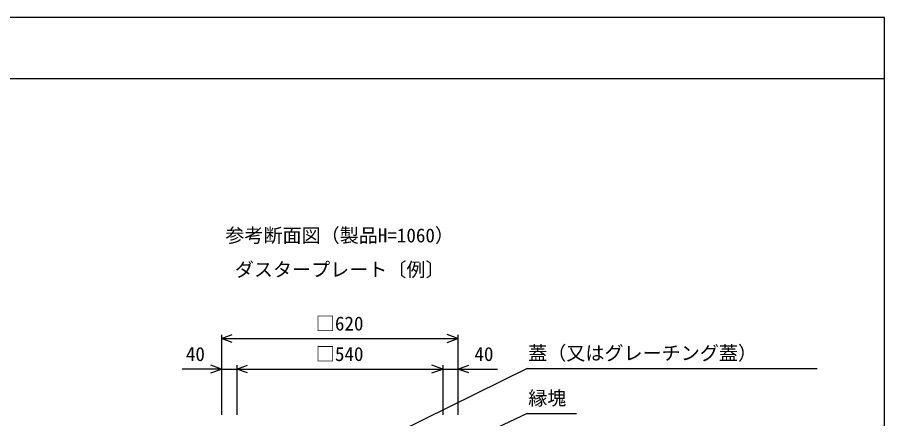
# Model space of a CAD drawing. Units: millimetres, scale not verified. Extents: x -10500 to 10500, y -7425 to 7425.
# Drawn here: x 5976 to 8250, y 4656 to 5708 of the extents above; entities that cross this region are included whole.
import ezdxf
from ezdxf.enums import TextEntityAlignment as Align

# ---------------------------------------------------------------- set-up
doc = ezdxf.new("R2010")
doc.units = ezdxf.units.MM
doc.header["$LTSCALE"] = 25
doc.layers.add('0-1_DIM', color=7, linetype='Continuous', lineweight=25)
doc.layers.add('0-7_TXT', color=7, linetype='Continuous', lineweight=25)
doc.styles.add('ＭＳ ゴシック', font='')
doc.styles.get('ＭＳ ゴシック').set_extended_font_data('MS Gothic')

msp = doc.modelspace()

# ---------------------------------------------------------------- linework, layer by layer
at = {"layer": '0-1_DIM'}
for p, q in [((6511.02, 4875.69), (6511.02, 4665.69)), ((7131.02, 4875.69), (7131.02, 4665.69)), ((6511.02, 4865.69), (7131.02, 4865.69)), ((6511.02, 4785.69), (6407.5, 4785.69)), ((6511.02, 4785.69), (6551.02, 4785.69)), ((6551.02, 4795.69), (6551.02, 4665.69)), ((6551.02, 4785.69), (7091.02, 4785.69)), ((7091.02, 4795.69), (7091.02, 4665.69)), ((7091.02, 4785.69), (7131.02, 4785.69)), ((7131.02, 4785.69), (7234.54, 4785.69))]:
    msp.add_line(p, q, dxfattribs=at)
for points in [[(6539.21, 4855.43), (6511.02, 4865.69), (6539.21, 4875.95)], [(7102.83, 4855.43), (7131.02, 4865.69), (7102.83, 4875.95)], [(6482.83, 4775.43), (6511.02, 4785.69), (6482.83, 4795.95)], [(6579.21, 4775.43), (6551.02, 4785.69), (6579.21, 4795.95)], [(7062.83, 4775.43), (7091.02, 4785.69), (7062.83, 4795.95)], [(7159.21, 4775.43), (7131.02, 4785.69), (7159.21, 4795.95)]]:
    msp.add_lwpolyline(points, dxfattribs=at)
at = {"layer": '0-7_TXT'}
for p, q in [((8250, 5707.57), (-1150, 5707.57)), ((8250, 547.57), (8250, 5707.57)), ((-1150, 5547.57), (8250, 5547.57)), ((7312.55, 4787.47), (6972.78, 4619.54)), ((7312.55, 4787.47), (8073.43, 4787.47)), ((7312.55, 4669.25), (7099.07, 4569.03)), ((7312.55, 4669.25), (7442.34, 4669.25))]:
    msp.add_line(p, q, dxfattribs=at)

# ---------------------------------------------------------------- texts
at = {"layer": '0-1_DIM', "style": 'ＭＳ ゴシック'}
for s, p in [('□620', (6758.52, 4875.69)), ('□540', (6758.52, 4795.69)), ('40', (6417.66, 4795.69)), ('40', (7174.38, 4795.69))]:
    msp.add_text(s, height=36.66, dxfattribs=at).set_placement(p, align=Align.BOTTOM_LEFT)
at = {"layer": '0-7_TXT', "style": 'ＭＳ ゴシック'}
for s, p in [('参考断面図（製品H=1060）', (6521.02, 5106.73)), ('ダスタープレート〔例〕', (6546.02, 5017.15)), ('蓋（又はグレーチング蓋）', (7315.22, 4798.31)), ('縁塊', (7315.22, 4680.09))]:
    msp.add_text(s, height=36.66, dxfattribs=at).set_placement(p, align=Align.BOTTOM_LEFT)

doc.saveas('drawing.dxf')
